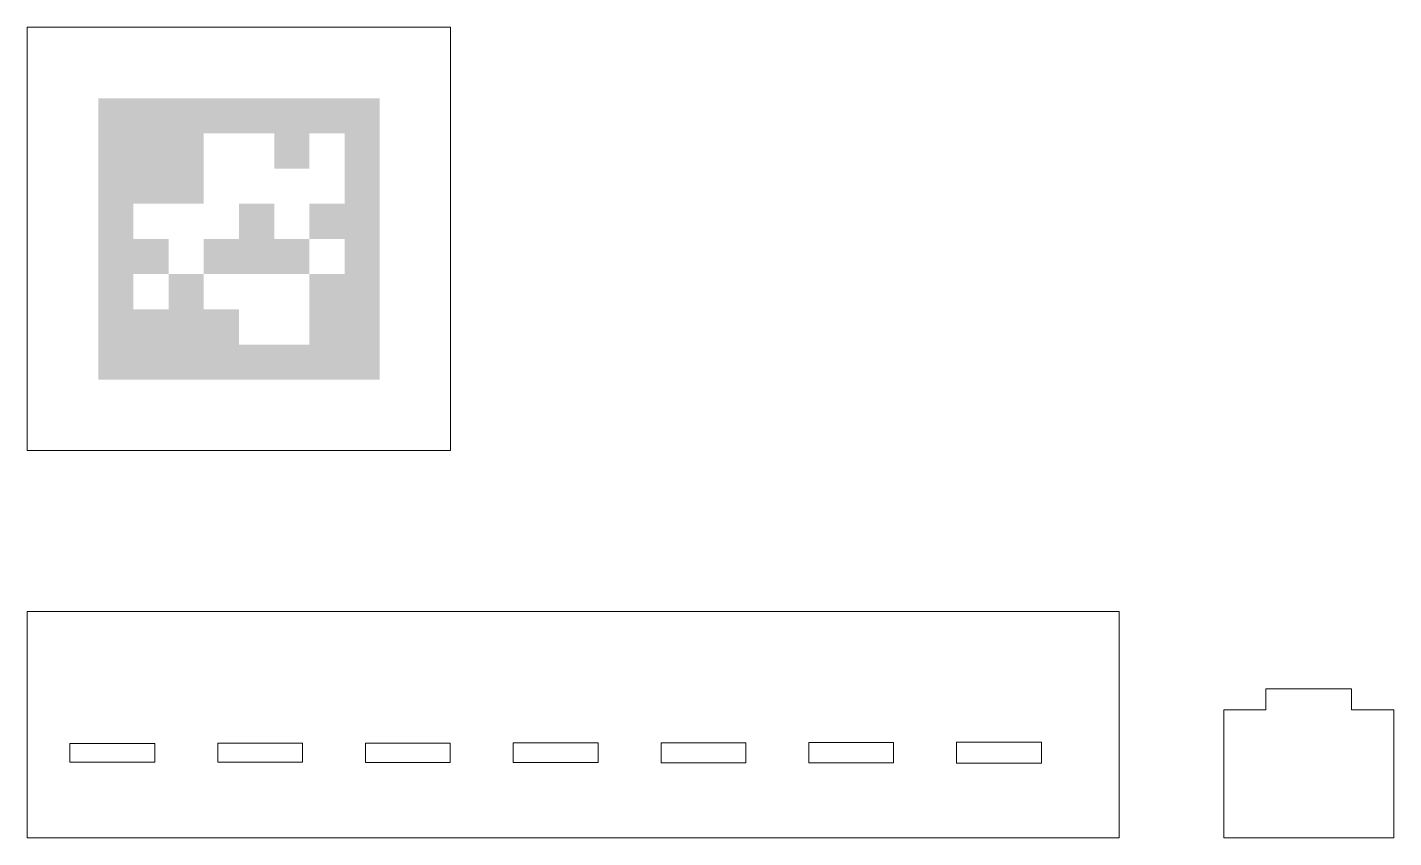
# Model space of a CAD drawing. Header units: millimetres. Extents: x 10 to 204, y 10 to 125.
import ezdxf

# ---------------------------------------------------------------- set-up
doc = ezdxf.new("R2010")
doc.units = ezdxf.units.MM
doc.layers.add('CUT_INNER', color=1, linetype='Continuous', lineweight=0)
doc.layers.add('CUT_OUTER', color=1, linetype='Continuous', lineweight=0)
doc.layers.add('RASTER', color=7, linetype='Continuous', lineweight=0, true_color=0x000000)

msp = doc.modelspace()

# ---------------------------------------------------------------- hatches: boundary and pattern name
at = {"layer": 'RASTER', "true_color": 0x000000, "transparency": 33554687}
for points in [[(60, 110), (60, 115), (20, 115), (20, 110)], [(35, 105), (35, 110), (20, 110), (20, 105)], [(50, 105), (50, 110), (45, 110), (45, 105)], [(60, 105), (60, 110), (55, 110), (55, 105)], [(35, 100), (35, 105), (20, 105), (20, 100)], [(60, 100), (60, 105), (55, 105), (55, 100)], [(25, 95), (25, 100), (20, 100), (20, 95)], [(45, 95), (45, 100), (40, 100), (40, 95)], [(60, 95), (60, 100), (50, 100), (50, 95)], [(30, 90), (30, 95), (20, 95), (20, 90)], [(50, 90), (50, 95), (35, 95), (35, 90)], [(60, 90), (60, 95), (55, 95), (55, 90)], [(25, 85), (25, 90), (20, 90), (20, 85)], [(35, 85), (35, 90), (30, 90), (30, 85)], [(60, 85), (60, 90), (50, 90), (50, 85)], [(40, 80), (40, 85), (20, 85), (20, 80)], [(60, 80), (60, 85), (50, 85), (50, 80)], [(60, 75), (60, 80), (20, 80), (20, 75)]]:
    msp.add_hatch(color=7, dxfattribs=at).paths.add_polyline_path(points)

# ---------------------------------------------------------------- linework, layer by layer
at = {"layer": 'CUT_INNER'}
for points in [[(15.975, 20.675), (28.025, 20.675), (28.025, 23.325), (15.975, 23.325)], [(36.975, 23.35), (36.975, 20.65), (49.025, 20.65), (49.025, 23.35)], [(70.025, 23.375), (57.975, 23.375), (57.975, 20.625), (70.025, 20.625)], [(91.025, 20.6), (91.025, 23.4), (78.975, 23.4), (78.975, 20.6)], [(99.975, 20.575), (112.025, 20.575), (112.025, 23.425), (99.975, 23.425)], [(120.975, 23.45), (120.975, 20.55), (133.025, 20.55), (133.025, 23.45)], [(154.025, 23.475), (141.975, 23.475), (141.975, 20.525), (154.025, 20.525)]]:
    msp.add_lwpolyline(points, close=True, dxfattribs=at)
at = {"layer": 'CUT_OUTER'}
for points in [[(70.075, 64.925), (9.925, 64.925), (9.925, 125.075), (70.075, 125.075)], [(165.075, 42.075), (165.075, 9.925), (9.925, 9.925), (9.925, 42.075)], [(204.075, 28.075), (204.075, 9.925), (179.925, 9.925), (179.925, 28.075), (185.925, 28.075), (185.925, 31.075), (198.075, 31.075), (198.075, 28.075)]]:
    msp.add_lwpolyline(points, close=True, dxfattribs=at)

doc.saveas('drawing.dxf')
